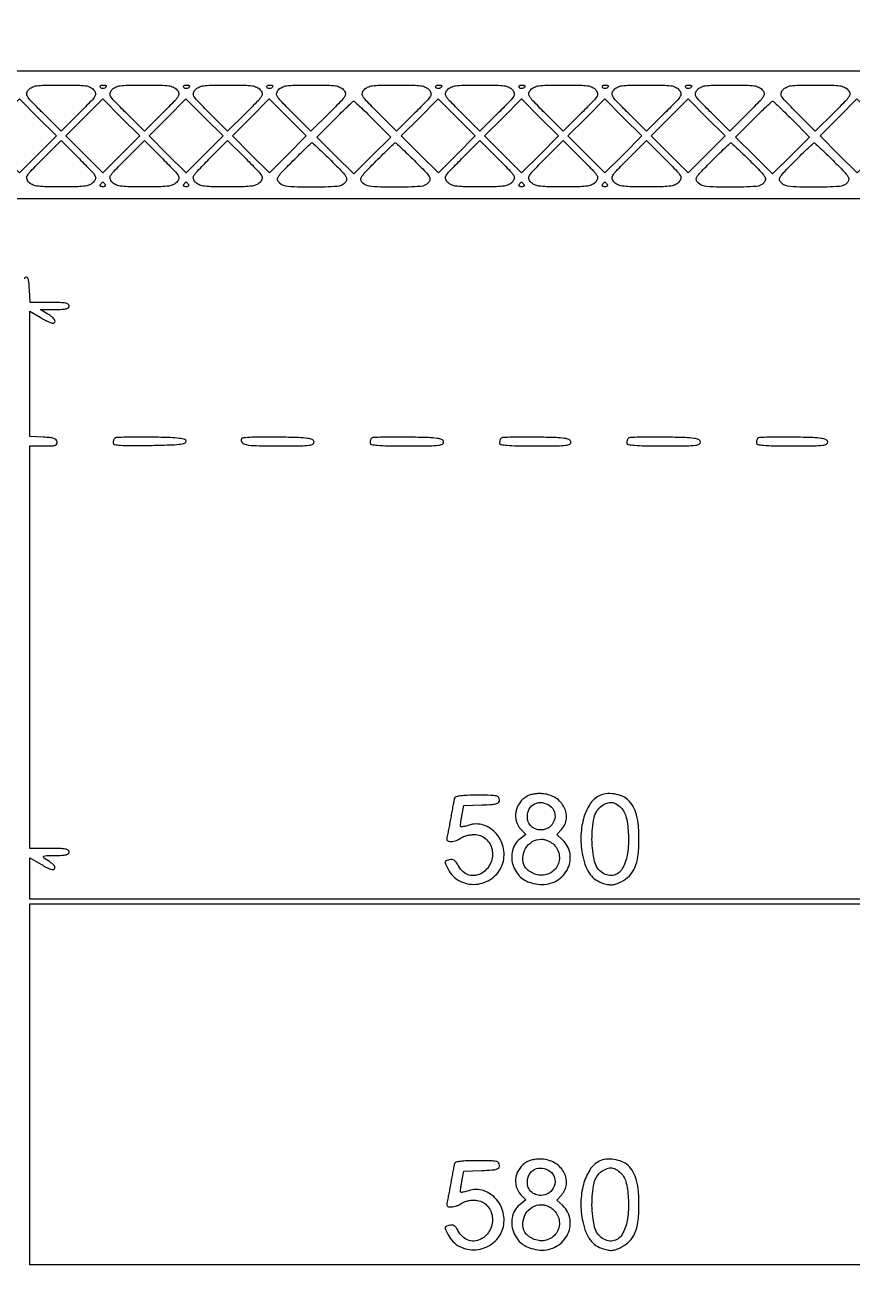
# Model space of a CAD drawing. Extents: x 0 to 836, y 5 to 589.
# Drawn here: x 546.75 to 577, y 469.11 to 514.54 of the extents above; entities that cross this region are included whole.
import ezdxf

# ---------------------------------------------------------------- set-up
doc = ezdxf.new("R2010")
doc.units = 0
doc.header["$MEASUREMENT"] = 0

msp = doc.modelspace()

# ---------------------------------------------------------------- linework, layer by layer
for points in [[(201.712326, 537.783562, -0.000001), (217.055896, 537.76491, -0.426088)], [(546.957638, 269.095817, -0.000001), (546.976289, 285.583213, -0.415883)], [(835.446278, 121.592707, -0.000059), (835.429914, 203.53197, -0.00002), (835.42504, 321.569549), (835.424938, 588.3084), (835.769253, 588.3084, 0.013775), (835.969061, 588.313906, 0.121919), (836.052736, 588.339582, 0.232745), (836.087862, 588.394014, 0.064289), (836.086534, 588.49875), (836.0595, 588.6891), (420.497259, 588.710259, 0.000013), (261.145696, 588.714318, 0.000021), (126.989856, 588.708632)], [(718.0002, 320.588723, -0.000011), (717.997333, 194.273324, -0.000202)], [(604.852986, 529.408162, -0.000002), (620.423836, 529.389509, -0.550615)], [(308.18842, 529.408162, -0.000002), (322.638019, 529.38951, -0.415836)], [(238.738155, 529.614638, -0.000002), (224.300981, 529.63329, -0.415836)], [(531.796111, 538.074638, -0.000002), (517.6951, 538.093291, -0.426056)], [(413.368417, 538.074638, -0.000002), (399.676779, 538.093291, -0.415815)], [(693.315638, 481.579418, -0.000002), (693.334294, 494.031443, -0.550517)], [(336.166934, 548.220763, -0.000002), (326.827688, 548.233536, -0.413812)], [(693.109162, 421.684687, -0.000002), (693.090507, 409.236574, -0.415775)], [(689.941022, 529.408162, -0.000003), (701.809045, 529.389505, -0.550493)], [(333.609652, 529.614638, -0.000003), (323.198363, 529.633296, -0.415688)], [(383.716206, 529.408162, -0.000003), (394.123716, 529.389504, -0.425916)], [(381.27946, 547.935135, -0.000004), (390.656104, 547.916048, -0.413615)], [(604.231838, 387.151416, -0.000003), (604.250494, 398.693431, -0.41574)], [(624.386963, 547.911742, -0.000008), (634.425797, 547.933006, -0.000377)], [(567.360849, 548.208, -0.000051), (536.314429, 548.211154, -0.0007)], [(718.164575, 211.571705, 0.000026), (718.1694, 303.889409)], [(702.264644, 191.1114), (702.243472, 351.987169), (702.2223, 512.862937), (661.556209, 512.849834), (620.890119, 512.836731), (620.863609, 513.157512, 0.026954), (620.843222, 513.306107, 0.068539), (620.808319, 513.408976, 0.101462), (620.757379, 513.473778, 0.129485), (620.68905, 513.50635, 0.121912), (620.615088, 513.502253, 0.211929), (620.569515, 513.462632, 0.094469), (620.546543, 513.37233, 0.015182), (620.541, 513.189803), (620.541, 512.8452), (567.3699, 512.8452), (514.1988, 512.8452)], [(536.813224, 508.1922), (563.859, 508.1922), (590.904776, 508.1922), (591.065738, 508.014339, 0.060194), (591.3216, 507.792189, 0.074917), (591.605552, 507.656704, 0.055401), (591.980576, 507.586542, 0.018567), (592.5384, 507.56582, 0.018567), (593.096224, 507.586542, 0.055401), (593.471248, 507.656704, 0.074917), (593.7552, 507.792189, 0.060194), (594.011062, 508.014339), (594.172024, 508.1922), (607.356512, 508.1922)], [(594.738, 482.5584), (570.8385, 482.5584), (546.939, 482.5584), (546.939, 483.317605), (546.939, 484.07681), (547.359335, 483.828971, 0.014535), (547.549218, 483.724327, 0.040711), (547.689427, 483.666162, 0.065182), (547.786919, 483.648252, 0.273726), (547.83756, 483.674801, 0.192027), (547.84934, 483.741764, 0.139941), (547.813845, 483.809386, 0.05145), (547.710473, 483.897618, 0.007089), (547.475078, 484.055075, -0.140256), (547.432461, 484.103988, -0.462508), (547.447944, 484.137892, -0.061481), (547.559189, 484.155068, -0.005245), (547.84845, 484.160825, 0.010172), (548.116089, 484.16879, 0.04862), (548.267096, 484.191189, 0.108379), (548.347672, 484.231144, 0.22744), (548.3772, 484.2927, 0.266366), (548.340721, 484.356317, 0.088943), (548.2362, 484.394718, 0.037256), (548.037186, 484.414725, 0.00643), (547.6581, 484.4196), (546.939, 484.4196), (546.939, 491.7798), (546.939, 499.14), (547.452803, 499.14, 0.008037), (547.741567, 499.144642, 0.066037), (547.871117, 499.166084, 0.199387), (547.926974, 499.212141, 0.170556), (547.938431, 499.28805, 0.156356), (547.89832, 499.361778, 0.10964), (547.816848, 499.41105, 0.055818), (547.673624, 499.442176, 0.012571), (547.424628, 499.461472), (546.939, 499.486844), (546.939, 501.774861), (546.939, 504.062878), (547.313615, 503.843339, 0.009739), (547.463704, 503.759265, 0.012571), (547.604825, 503.68829, 0.010376), (547.72458, 503.634796, 0.10017), (547.778915, 503.6238, 0.236673), (547.850045, 503.659467, 0.292619), (547.855261, 503.731912, 0.096763), (547.763063, 503.843531, 0.034999), (547.59465, 503.963127), (547.3197, 504.130768), (547.84845, 504.131084, 0.009996), (548.117399, 504.136622, 0.048921), (548.267872, 504.157573, 0.110787), (548.347761, 504.196834, 0.227124), (548.3772, 504.2583, 0.265613), (548.340864, 504.321875, 0.089397), (548.236904, 504.360296, 0.037456), (548.038964, 504.380317, 0.006482), (547.662322, 504.3852), (546.947444, 504.3852), (546.922072, 504.851473, 0.017422), (546.888866, 505.222747, 0.320669), (546.813074, 505.304979, 0.434087), (546.737342, 505.251645, 0.019431)]]:
    msp.add_lwpolyline(points, format="xyb")
for points in [[(549.269014, 512.164517, -0.1221), (549.335124, 512.041337, -0.202118), (549.317842, 511.92644, -0.05597), (549.190247, 511.762028, -0.0034), (548.752061, 511.317843), (548.07847, 510.644252), (547.408139, 511.318539, -0.003427), (546.972911, 511.762376, -0.055773), (546.845558, 511.927379, -0.200635), (546.828186, 512.042422, -0.122971), (546.893815, 512.165213, -0.10066), (547.021446, 512.25917, -0.072566), (547.191405, 512.309715, -0.031899), (547.474873, 512.332558, -0.004158), (548.0811, 512.3376, -0.004148), (548.688259, 512.332563, -0.032035), (548.971328, 512.309688, -0.073036), (549.141061, 512.258945, -0.100062)], [(549.7308, 512.300293, -0.211827), (549.706808, 512.246202, -0.127879), (549.643585, 512.213171, -0.122608), (549.570224, 512.214412, -0.191362), (549.520153, 512.25162, -0.136093), (549.510656, 512.284272, -0.190788), (549.521367, 512.312343, -0.140899), (549.552317, 512.331288, -0.067432), (549.598907, 512.3376, -0.026751), (549.649446, 512.334894, -0.042195), (549.692056, 512.326641, -0.051652), (549.722087, 512.314686, -0.279105)], [(552.314614, 512.164517, -0.1221), (552.380724, 512.041337, -0.202118), (552.363442, 511.92644, -0.05597), (552.235847, 511.762028, -0.0034), (551.797661, 511.317843), (551.12407, 510.644252), (550.453739, 511.318539, -0.003427), (550.018511, 511.762376, -0.055773), (549.891158, 511.927379, -0.200635), (549.873786, 512.042422, -0.122971), (549.939415, 512.165213, -0.10066), (550.067046, 512.25917, -0.072566), (550.237005, 512.309715, -0.031899), (550.520473, 512.332558, -0.004158), (551.1267, 512.3376, -0.004148), (551.733859, 512.332563, -0.032035), (552.016928, 512.309688, -0.073036), (552.186661, 512.258945, -0.100062)], [(552.7764, 512.300293, -0.211827), (552.752408, 512.246202, -0.127879), (552.689185, 512.213171, -0.122608), (552.615824, 512.214412, -0.191362), (552.565753, 512.25162, -0.136093), (552.556256, 512.284272, -0.190788), (552.566967, 512.312343, -0.140899), (552.597917, 512.331288, -0.067432), (552.644507, 512.3376, -0.026751), (552.695046, 512.334894, -0.042195), (552.737656, 512.326641, -0.051652), (552.767687, 512.314686, -0.279105)], [(555.360214, 512.164517, -0.1221), (555.426324, 512.041337, -0.202118), (555.409042, 511.92644, -0.05597), (555.281447, 511.762028, -0.0034), (554.843261, 511.317843), (554.16967, 510.644252), (553.499339, 511.318539, -0.003427), (553.064111, 511.762376, -0.055773), (552.936758, 511.927379, -0.200635), (552.919386, 512.042422, -0.122971), (552.985015, 512.165213, -0.10066), (553.112646, 512.25917, -0.072566), (553.282605, 512.309715, -0.031899), (553.566073, 512.332558, -0.004158), (554.1723, 512.3376, -0.004148), (554.779459, 512.332563, -0.032035), (555.062528, 512.309688, -0.073036), (555.232261, 512.258945, -0.100062)], [(555.822, 512.300293, -0.211827), (555.798008, 512.246202, -0.127879), (555.734785, 512.213171, -0.122608), (555.661424, 512.214412, -0.191362), (555.611353, 512.25162, -0.136093), (555.601856, 512.284272, -0.190788), (555.612567, 512.312343, -0.140899), (555.643517, 512.331288, -0.067432), (555.690107, 512.3376, -0.026751), (555.740646, 512.334894, -0.042195), (555.783256, 512.326641, -0.051652), (555.813287, 512.314686, -0.279105)], [(558.405814, 512.164517, -0.1221), (558.471924, 512.041337, -0.202118), (558.454642, 511.92644, -0.05597), (558.327047, 511.762028, -0.0034), (557.888861, 511.317843), (557.21527, 510.644252), (556.544939, 511.318539, -0.003427), (556.109711, 511.762376, -0.055773), (555.982358, 511.927379, -0.200635), (555.964986, 512.042422, -0.122971), (556.030615, 512.165213, -0.10066), (556.158246, 512.25917, -0.072566), (556.328205, 512.309715, -0.031899), (556.611673, 512.332558, -0.004158), (557.2179, 512.3376, -0.004148), (557.825059, 512.332563, -0.032035), (558.108128, 512.309688, -0.073036), (558.277861, 512.258945, -0.100062)], [(561.536014, 512.164517, -0.1221), (561.602124, 512.041337, -0.202118), (561.584842, 511.92644, -0.05597), (561.457247, 511.762028, -0.0034), (561.019061, 511.317843), (560.34547, 510.644252), (559.675139, 511.318539, -0.003427), (559.239911, 511.762376, -0.055773), (559.112558, 511.927379, -0.200635), (559.095186, 512.042422, -0.122971), (559.160815, 512.165213, -0.10066), (559.288446, 512.25917, -0.072566), (559.458405, 512.309715, -0.031899), (559.741873, 512.332558, -0.004158), (560.3481, 512.3376, -0.004148), (560.955259, 512.332563, -0.032035), (561.238328, 512.309688, -0.073036), (561.408061, 512.258945, -0.100062)], [(561.9978, 512.300293, -0.211827), (561.973808, 512.246202, -0.127879), (561.910585, 512.213171, -0.122608), (561.837224, 512.214412, -0.191362), (561.787153, 512.25162, -0.136093), (561.777656, 512.284272, -0.190788), (561.788367, 512.312343, -0.140899), (561.819317, 512.331288, -0.067432), (561.865907, 512.3376, -0.026751), (561.916446, 512.334894, -0.042195), (561.959056, 512.326641, -0.051652), (561.989087, 512.314686, -0.279105)], [(564.581614, 512.164517, -0.1221), (564.647724, 512.041337, -0.202118), (564.630442, 511.92644, -0.05597), (564.502847, 511.762028, -0.0034), (564.064661, 511.317843), (563.39107, 510.644252), (562.720739, 511.318539, -0.003427), (562.285511, 511.762376, -0.055773), (562.158158, 511.927379, -0.200635), (562.140786, 512.042422, -0.122971), (562.206415, 512.165213, -0.10066), (562.334046, 512.25917, -0.072566), (562.504005, 512.309715, -0.031899), (562.787473, 512.332558, -0.004158), (563.3937, 512.3376, -0.004148), (564.000859, 512.332563, -0.032035), (564.283928, 512.309688, -0.073036), (564.453661, 512.258945, -0.100062)], [(565.0434, 512.300293, -0.211827), (565.019408, 512.246202, -0.127879), (564.956185, 512.213171, -0.122608), (564.882824, 512.214412, -0.191362), (564.832753, 512.25162, -0.136093), (564.823256, 512.284272, -0.190788), (564.833967, 512.312343, -0.140899), (564.864917, 512.331288, -0.067432), (564.911507, 512.3376, -0.026751), (564.962046, 512.334894, -0.042195), (565.004656, 512.326641, -0.051652), (565.034687, 512.314686, -0.279105)], [(567.627214, 512.164517, -0.1221), (567.693324, 512.041337, -0.202118), (567.676042, 511.92644, -0.05597), (567.548447, 511.762028, -0.0034), (567.110261, 511.317843), (566.43667, 510.644252), (565.766339, 511.318539, -0.003427), (565.331111, 511.762376, -0.055773), (565.203758, 511.927379, -0.200635), (565.186386, 512.042422, -0.122971), (565.252015, 512.165213, -0.10066), (565.379646, 512.25917, -0.072566), (565.549605, 512.309715, -0.031899), (565.833073, 512.332558, -0.004158), (566.4393, 512.3376, -0.004148), (567.046459, 512.332563, -0.032035), (567.329528, 512.309688, -0.073036), (567.499261, 512.258945, -0.100062)], [(568.089, 512.300293, -0.211827), (568.065008, 512.246202, -0.127879), (568.001785, 512.213171, -0.122608), (567.928424, 512.214412, -0.191362), (567.878353, 512.25162, -0.136093), (567.868856, 512.284272, -0.190788), (567.879567, 512.312343, -0.140899), (567.910517, 512.331288, -0.067432), (567.957107, 512.3376, -0.026751), (568.007646, 512.334894, -0.042195), (568.050256, 512.326641, -0.051652), (568.080287, 512.314686, -0.279105)], [(570.672814, 512.164517, -0.1221), (570.738924, 512.041337, -0.202118), (570.721642, 511.92644, -0.05597), (570.594047, 511.762028, -0.0034), (570.155861, 511.317843), (569.48227, 510.644252), (568.811939, 511.318539, -0.003427), (568.376711, 511.762376, -0.055773), (568.249358, 511.927379, -0.200635), (568.231986, 512.042422, -0.122971), (568.297615, 512.165213, -0.10066), (568.425246, 512.25917, -0.072566), (568.595205, 512.309715, -0.031899), (568.878673, 512.332558, -0.004158), (569.4849, 512.3376, -0.004148), (570.092059, 512.332563, -0.032035), (570.375128, 512.309688, -0.073036), (570.544861, 512.258945, -0.100062)], [(571.1346, 512.300293, -0.211827), (571.110608, 512.246202, -0.127879), (571.047385, 512.213171, -0.122608), (570.974024, 512.214412, -0.191362), (570.923953, 512.25162, -0.136093), (570.914456, 512.284272, -0.190788), (570.925167, 512.312343, -0.140899), (570.956117, 512.331288, -0.067432), (571.002707, 512.3376, -0.026751), (571.053246, 512.334894, -0.042195), (571.095856, 512.326641, -0.051652), (571.125887, 512.314686, -0.279105)], [(573.718414, 512.164517, -0.1221), (573.784524, 512.041337, -0.202118), (573.767242, 511.92644, -0.05597), (573.639647, 511.762028, -0.0034), (573.201461, 511.317843), (572.52787, 510.644252), (571.857539, 511.318539, -0.003427), (571.422311, 511.762376, -0.055773), (571.294958, 511.927379, -0.200635), (571.277586, 512.042422, -0.122971), (571.343215, 512.165213, -0.10066), (571.470846, 512.25917, -0.072566), (571.640805, 512.309715, -0.031899), (571.924273, 512.332558, -0.004158), (572.5305, 512.3376, -0.004148), (573.137659, 512.332563, -0.032035), (573.420728, 512.309688, -0.073036), (573.590461, 512.258945, -0.100062)], [(576.848614, 512.164517, -0.1221), (576.914724, 512.041337, -0.202118), (576.897442, 511.92644, -0.05597), (576.769847, 511.762028, -0.0034), (576.331661, 511.317843), (575.65807, 510.644252), (574.987739, 511.318539, -0.003427), (574.552511, 511.762376, -0.055773), (574.425158, 511.927379, -0.200635), (574.407786, 512.042422, -0.122971), (574.473415, 512.165213, -0.10066), (574.601046, 512.25917, -0.072566), (574.771005, 512.309715, -0.031899), (575.054473, 512.332558, -0.004158), (575.6607, 512.3376, -0.004148), (576.267859, 512.332563, -0.032035), (576.550928, 512.309688, -0.073036), (576.720661, 512.258945, -0.100062)], [(559.482991, 511.087821), (560.136713, 510.430243), (559.459857, 509.757356), (558.783, 509.084469), (558.106143, 509.757356), (557.429287, 510.430243), (558.083009, 511.087821, -0.00331), (558.336935, 511.339887, -0.005234), (558.558291, 511.552236, -0.001538), (558.752265, 511.733337, -0.189215), (558.783, 511.7454, -0.189215), (558.813735, 511.733337, -0.001538), (559.007709, 511.552236, -0.005234), (559.229065, 511.339887, -0.00331)], [(574.795591, 511.087821), (575.449313, 510.430243), (574.772457, 509.757356), (574.0956, 509.084469), (573.418743, 509.757356), (572.741887, 510.430243), (573.395609, 511.087821, -0.00331), (573.649535, 511.339887, -0.005234), (573.870891, 511.552236, -0.001538), (574.064865, 511.733337, -0.189215), (574.0956, 511.7454, -0.189215), (574.126335, 511.733337, -0.001538), (574.320309, 511.552236, -0.005234), (574.541665, 511.339887, -0.00331)], [(549.269014, 508.788283, -0.100062), (549.141061, 508.693855, -0.073036), (548.971328, 508.643112, -0.032035), (548.688259, 508.620237, -0.004148), (548.0811, 508.6152, -0.004158), (547.474873, 508.620242, -0.031899), (547.191405, 508.643085, -0.072566), (547.021446, 508.69363, -0.10066), (546.893815, 508.787587, -0.122971), (546.828186, 508.910378, -0.200635), (546.845558, 509.025421, -0.055773), (546.972911, 509.190424, -0.003427), (547.408139, 509.634261), (548.07847, 510.308548), (548.752061, 509.634957, -0.0034), (549.190247, 509.190772, -0.05597), (549.317842, 509.02636, -0.202118), (549.335124, 508.911463, -0.1221)], [(552.314614, 508.788283, -0.100062), (552.186661, 508.693855, -0.073036), (552.016928, 508.643112, -0.032035), (551.733859, 508.620237, -0.004148), (551.1267, 508.6152, -0.004158), (550.520473, 508.620242, -0.031899), (550.237005, 508.643085, -0.072566), (550.067046, 508.69363, -0.10066), (549.939415, 508.787587, -0.122971), (549.873786, 508.910378, -0.200635), (549.891158, 509.025421, -0.055773), (550.018511, 509.190424, -0.003427), (550.453739, 509.634261), (551.12407, 510.308548), (551.797661, 509.634957, -0.0034), (552.235847, 509.190772, -0.05597), (552.363442, 509.02636, -0.202118), (552.380724, 508.911463, -0.1221)], [(555.360214, 508.788283, -0.100062), (555.232261, 508.693855, -0.073036), (555.062528, 508.643112, -0.032035), (554.779459, 508.620237, -0.004148), (554.1723, 508.6152, -0.004158), (553.566073, 508.620242, -0.031899), (553.282605, 508.643085, -0.072566), (553.112646, 508.69363, -0.10066), (552.985015, 508.787587, -0.122971), (552.919386, 508.910378, -0.200635), (552.936758, 509.025421, -0.055773), (553.064111, 509.190424, -0.003427), (553.499339, 509.634261), (554.16967, 510.308548), (554.843261, 509.634957, -0.0034), (555.281447, 509.190772, -0.05597), (555.409042, 509.02636, -0.202118), (555.426324, 508.911463, -0.1221)], [(557.95405, 509.57115, -0.004145), (558.35572, 509.16516, -0.049961), (558.492414, 508.9933, -0.168757), (558.520373, 508.877909, -0.161102), (558.47156, 508.76745, -0.19588), (558.181305, 508.627823, -0.014413), (557.280623, 508.598374, -0.015267), (556.382551, 508.622331, -0.171235), (556.058084, 508.758132, -0.151641), (555.995613, 508.863724, -0.199808), (556.013383, 508.973028, -0.05311), (556.142107, 509.138303, -0.003657), (556.557038, 509.561832, -0.00302), (556.811908, 509.815128, -0.004798), (557.033427, 510.028499, -0.001295), (557.228027, 510.211423, -0.190218), (557.256344, 510.2226, -0.188666), (557.284712, 510.211501, -0.001307), (557.47879, 510.031236, -0.004806), (557.699794, 509.820872, -0.003027)], [(560.99965, 509.57115, -0.004145), (561.40132, 509.16516, -0.049961), (561.538014, 508.9933, -0.168757), (561.565973, 508.877909, -0.161102), (561.51716, 508.76745, -0.19588), (561.226905, 508.627823, -0.014413), (560.326223, 508.598374, -0.015267), (559.428151, 508.622331, -0.171235), (559.103684, 508.758132, -0.151641), (559.041213, 508.863724, -0.199808), (559.058983, 508.973028, -0.05311), (559.187707, 509.138303, -0.003657), (559.602638, 509.561832, -0.00302), (559.857508, 509.815128, -0.004798), (560.079027, 510.028499, -0.001295), (560.273627, 510.211423, -0.190218), (560.301944, 510.2226, -0.188666), (560.330312, 510.211501, -0.001307), (560.52439, 510.031236, -0.004806), (560.745394, 509.820872, -0.003027)], [(564.581614, 508.788283, -0.100062), (564.453661, 508.693855, -0.073036), (564.283928, 508.643112, -0.032035), (564.000859, 508.620237, -0.004148), (563.3937, 508.6152, -0.004158), (562.787473, 508.620242, -0.031899), (562.504005, 508.643085, -0.072566), (562.334046, 508.69363, -0.10066), (562.206415, 508.787587, -0.122971), (562.140786, 508.910378, -0.200635), (562.158158, 509.025421, -0.055773), (562.285511, 509.190424, -0.003427), (562.720739, 509.634261), (563.39107, 510.308548), (564.064661, 509.634957, -0.0034), (564.502847, 509.190772, -0.05597), (564.630442, 509.02636, -0.202118), (564.647724, 508.911463, -0.1221)], [(567.627214, 508.788283, -0.100062), (567.499261, 508.693855, -0.073036), (567.329528, 508.643112, -0.032035), (567.046459, 508.620237, -0.004148), (566.4393, 508.6152, -0.004158), (565.833073, 508.620242, -0.031899), (565.549605, 508.643085, -0.072566), (565.379646, 508.69363, -0.10066), (565.252015, 508.787587, -0.122971), (565.186386, 508.910378, -0.200635), (565.203758, 509.025421, -0.055773), (565.331111, 509.190424, -0.003427), (565.766339, 509.634261), (566.43667, 510.308548), (567.110261, 509.634957, -0.0034), (567.548447, 509.190772, -0.05597), (567.676042, 509.02636, -0.202118), (567.693324, 508.911463, -0.1221)], [(570.672814, 508.788283, -0.100062), (570.544861, 508.693855, -0.073036), (570.375128, 508.643112, -0.032035), (570.092059, 508.620237, -0.004148), (569.4849, 508.6152, -0.004158), (568.878673, 508.620242, -0.031899), (568.595205, 508.643085, -0.072566), (568.425246, 508.69363, -0.10066), (568.297615, 508.787587, -0.122971), (568.231986, 508.910378, -0.200635), (568.249358, 509.025421, -0.055773), (568.376711, 509.190424, -0.003427), (568.811939, 509.634261), (569.48227, 510.308548), (570.155861, 509.634957, -0.0034), (570.594047, 509.190772, -0.05597), (570.721642, 509.02636, -0.202118), (570.738924, 508.911463, -0.1221)], [(573.26665, 509.57115, -0.004145), (573.66832, 509.16516, -0.049961), (573.805014, 508.9933, -0.168757), (573.832973, 508.877909, -0.161102), (573.78416, 508.76745, -0.19588), (573.493905, 508.627823, -0.014413), (572.593223, 508.598374, -0.015267), (571.695151, 508.622331, -0.171235), (571.370684, 508.758132, -0.151641), (571.308213, 508.863724, -0.199808), (571.325983, 508.973028, -0.05311), (571.454707, 509.138303, -0.003657), (571.869638, 509.561832, -0.00302), (572.124508, 509.815128, -0.004798), (572.346027, 510.028499, -0.001295), (572.540627, 510.211423, -0.190218), (572.568944, 510.2226, -0.188666), (572.597312, 510.211501, -0.001307), (572.79139, 510.031236, -0.004806), (573.012394, 509.820872, -0.003027)], [(576.31225, 509.57115, -0.004145), (576.71392, 509.16516, -0.049961), (576.850614, 508.9933, -0.168757), (576.878573, 508.877909, -0.161102), (576.82976, 508.76745, -0.19588), (576.539505, 508.627823, -0.014413), (575.638823, 508.598374, -0.015267), (574.740751, 508.622331, -0.171235), (574.416284, 508.758132, -0.151641), (574.353813, 508.863724, -0.199808), (574.371583, 508.973028, -0.05311), (574.500307, 509.138303, -0.003657), (574.915238, 509.561832, -0.00302), (575.170108, 509.815128, -0.004798), (575.391627, 510.028499, -0.001295), (575.586227, 510.211423, -0.190218), (575.614544, 510.2226, -0.188666), (575.642912, 510.211501, -0.001307), (575.83699, 510.031236, -0.004806), (576.057994, 509.820872, -0.003027)], [(549.6885, 508.6998, -0.146489), (549.69713, 508.667703, -0.191582), (549.685217, 508.640051, -0.134005), (549.652514, 508.621372, -0.063222), (549.6039, 508.6152, -0.063222), (549.555286, 508.621372, -0.134005), (549.522583, 508.640051, -0.191582), (549.51067, 508.667703, -0.146489), (549.5193, 508.6998, -0.025622), (549.541688, 508.732189, -0.032351), (549.565719, 508.759549, -0.033983), (549.588105, 508.779082, -0.163822), (549.6039, 508.7844, -0.163822), (549.619695, 508.779082, -0.033983), (549.642081, 508.759549, -0.032351), (549.666112, 508.732189, -0.025622)], [(552.7341, 508.6998, -0.146489), (552.74273, 508.667703, -0.191582), (552.730817, 508.640051, -0.134005), (552.698114, 508.621372, -0.063222), (552.6495, 508.6152, -0.063222), (552.600886, 508.621372, -0.134005), (552.568183, 508.640051, -0.191582), (552.55627, 508.667703, -0.146489), (552.5649, 508.6998, -0.025622), (552.587288, 508.732189, -0.032351), (552.611319, 508.759549, -0.033983), (552.633705, 508.779082, -0.163822), (552.6495, 508.7844, -0.163822), (552.665295, 508.779082, -0.033983), (552.687681, 508.759549, -0.032351), (552.711712, 508.732189, -0.025622)], [(565.0011, 508.6998, -0.146489), (565.00973, 508.667703, -0.191582), (564.997817, 508.640051, -0.134005), (564.965114, 508.621372, -0.063222), (564.9165, 508.6152, -0.063222), (564.867886, 508.621372, -0.134005), (564.835183, 508.640051, -0.191582), (564.82327, 508.667703, -0.146489), (564.8319, 508.6998, -0.025622), (564.854288, 508.732189, -0.032351), (564.878319, 508.759549, -0.033983), (564.900705, 508.779082, -0.163822), (564.9165, 508.7844, -0.163822), (564.932295, 508.779082, -0.033983), (564.954681, 508.759549, -0.032351), (564.978712, 508.732189, -0.025622)], [(568.0467, 508.6998, -0.146489), (568.05533, 508.667703, -0.191582), (568.043417, 508.640051, -0.134005), (568.010714, 508.621372, -0.063222), (567.9621, 508.6152, -0.063222), (567.913486, 508.621372, -0.134005), (567.880783, 508.640051, -0.191582), (567.86887, 508.667703, -0.146489), (567.8775, 508.6998, -0.025622), (567.899888, 508.732189, -0.032351), (567.923919, 508.759549, -0.033983), (567.946305, 508.779082, -0.163822), (567.9621, 508.7844, -0.163822), (567.977895, 508.779082, -0.033983), (568.000281, 508.759549, -0.032351), (568.024312, 508.732189, -0.025622)], [(550.043116, 499.424116, 0.076915), (550.02067, 499.393451, 0.038267), (550.001789, 499.349023, 0.03683), (549.988913, 499.298956, 0.044554), (549.9846, 499.250652, 0.359227), (550.034073, 499.190677, 0.030669), (550.246628, 499.16289, 0.018402), (550.6152, 499.151138, 0.00314), (551.31705, 499.159002, 0.003018), (552.044892, 499.176123, 0.020677), (552.402392, 499.201513, 0.04193), (552.597602, 499.240284, 0.334423), (552.6495, 499.3092, 0.330168), (552.598689, 499.37776, 0.044496), (552.41215, 499.416792, 0.021579), (552.069454, 499.442261, 0.003193), (551.375566, 499.459366, 0.00437), (550.883052, 499.464056, 0.006808), (550.458661, 499.458609, 0.002536), (550.096024, 499.447174, 0.189419)], [(554.681241, 499.395969, 0.335536), (554.693, 499.271086, 0.162372), (554.841473, 499.188521, 0.041067), (555.22412, 499.14878, 0.00535), (556.044696, 499.14, 0.002325), (556.835926, 499.143679, 0.026378), (557.148185, 499.163078, 0.093365), (557.28998, 499.207092, 0.329527), (557.328786, 499.28805, 0.252044), (557.262021, 499.370031, 0.065989), (557.092542, 499.415434, 0.02513), (556.764765, 499.441618, 0.002822), (556.017617, 499.459419, 0.00498), (555.470268, 499.463917, 0.011426), (555.058177, 499.453781, 0.007288), (554.744164, 499.434281, 0.239589)], [(559.433716, 499.424116, 0.07583), (559.411273, 499.393593, 0.038397), (559.392389, 499.349654, 0.037021), (559.379512, 499.300282, 0.045312), (559.3752, 499.2528, 0.360635), (559.424249, 499.193641, 0.025897), (559.651313, 499.162904, 0.017431), (560.033609, 499.144576, 0.003262), (560.735003, 499.14, 0.002229), (561.55599, 499.143659, 0.025463), (561.879042, 499.163011, 0.089261), (562.026418, 499.206796, 0.335169), (562.066386, 499.28805, 0.25126), (561.999876, 499.369964, 0.066494), (561.831567, 499.415404, 0.02531), (561.506064, 499.441595, 0.002851), (560.765099, 499.459366, 0.004374), (560.272994, 499.464056, 0.006813), (559.848948, 499.458609, 0.00254), (559.48662, 499.447174, 0.18941)], [(564.171368, 499.424168, 0.075779), (564.148905, 499.393625, 0.038403), (564.130004, 499.349669, 0.03703), (564.117116, 499.300286, 0.045349), (564.1128, 499.2528, 0.358453), (564.161283, 499.193861, 0.027169), (564.380982, 499.162961, 0.017967), (564.751844, 499.144596, 0.003387), (565.430303, 499.14, 0.002314), (566.224673, 499.143677, 0.026279), (566.538073, 499.163071, 0.092918), (566.680458, 499.207061, 0.330132), (566.719391, 499.28805, 0.247809), (566.653991, 499.36968, 0.068663), (566.490637, 499.415313, 0.026106), (566.174834, 499.441613, 0.002986), (565.460456, 499.459418, 0.004531), (564.984585, 499.464123, 0.007041), (564.574198, 499.458683, 0.002706), (564.224135, 499.447214, 0.189013)], [(568.824316, 499.424116, 0.07583), (568.801873, 499.393593, 0.038397), (568.782989, 499.349654, 0.037021), (568.770112, 499.300282, 0.045312), (568.7658, 499.2528, 0.360635), (568.814849, 499.193641, 0.025897), (569.041913, 499.162904, 0.017431), (569.424209, 499.144576, 0.003262), (570.125603, 499.14, 0.002229), (570.94659, 499.143659, 0.025463), (571.269642, 499.163011, 0.089261), (571.417018, 499.206796, 0.335169), (571.456986, 499.28805, 0.25126), (571.390476, 499.369964, 0.066494), (571.222167, 499.415404, 0.02531), (570.896664, 499.441595, 0.002851), (570.155699, 499.459366, 0.004374), (569.663594, 499.464056, 0.006813), (569.239548, 499.458609, 0.00254), (568.87722, 499.447174, 0.18941)], [(573.561968, 499.424168, 0.075779), (573.539505, 499.393625, 0.038403), (573.520604, 499.349669, 0.03703), (573.507716, 499.300286, 0.045349), (573.5034, 499.2528, 0.358453), (573.551883, 499.193861, 0.027169), (573.771582, 499.162961, 0.017967), (574.142444, 499.144596, 0.003387), (574.820903, 499.14, 0.002314), (575.615273, 499.143677, 0.026279), (575.928673, 499.163071, 0.092918), (576.071058, 499.207061, 0.330132), (576.109991, 499.28805, 0.247809), (576.044591, 499.36968, 0.068663), (575.881237, 499.415313, 0.026106), (575.565434, 499.441613, 0.002986), (574.851056, 499.459418, 0.004531), (574.375185, 499.464123, 0.007041), (573.964798, 499.458683, 0.002706), (573.614735, 499.447214, 0.189013)], [(562.467961, 486.25965, 0.02255), (562.45062, 486.191698, 0.002137), (562.416424, 486.023431, 0.002729), (562.377586, 485.822315, 0.002147), (562.337631, 485.604, -0.001804), (562.296706, 485.379512, -0.001915), (562.254945, 485.159718, -0.001823), (562.217572, 484.970733, -0.008796), (562.194044, 484.86375, 0.039745), (562.178476, 484.763866, 0.193045), (562.195424, 484.710262, 0.188632), (562.245042, 484.682489, 0.03774), (562.348179, 484.676091, 0.049849), (562.43654, 484.686127, 0.030749), (562.53733, 484.714477, 0.030656), (562.634495, 484.755211, 0.047361), (562.71192, 484.802991, -0.068732), (562.797163, 484.850707, -0.03001), (562.920751, 484.890713, -0.028995), (563.059162, 484.918063, -0.034291), (563.192229, 484.9272, -0.179822), (563.605949, 484.773436, -0.164577), (563.83763, 484.380622, -0.150691), (563.793053, 483.899973, -0.150917), (563.485514, 483.528247, -0.102459), (563.247359, 483.434274, -0.112636), (562.999947, 483.447325, -0.109373), (562.777215, 483.567535, -0.092118), (562.609541, 483.777319, 0.026345), (562.526302, 483.915165, 0.096487), (562.454288, 483.986761, 0.135642), (562.374928, 484.013102, 0.075329), (562.272719, 484.002894, 0.034678), (562.158543, 483.965154, 0.271415), (562.125919, 483.922431, 0.139326), (562.136691, 483.853388, 0.008024), (562.230419, 483.6582, 0.156184), (562.645327, 483.23338, 0.14216), (563.246738, 483.108392, 0.138346), (563.833922, 483.324374, 0.145825), (564.207345, 483.811757, 0.137805), (564.260686, 484.400973, 0.129501), (564.002438, 484.94786, 0.138656), (563.525036, 485.272022, 0.165582), (562.983813, 485.268102, -0.015626), (562.8847, 485.236988, -0.022771), (562.795502, 485.216348, -0.019615), (562.723067, 485.205946, -0.225934), (562.696697, 485.215303, -0.212282), (562.685699, 485.243909, -0.010292), (562.69319, 485.347923, -0.015263), (562.708812, 485.474302, -0.010272), (562.733999, 485.617535), (562.806367, 485.9847), (563.459584, 486.009409, 0.006199), (563.840236, 486.028536, 0.055294), (564.005089, 486.057356, 0.160844), (564.08288, 486.110863, 0.163774), (564.1128, 486.199759, 0.187788), (564.07792, 486.289354, 0.157711), (563.98869, 486.339905, 0.046473), (563.794588, 486.361289, 0.004211), (563.306445, 486.3654, 0.007328), (562.929587, 486.359877, 0.024042), (562.681412, 486.340634, 0.032009), (562.520143, 486.30971, 0.261313)], [(565.108977, 486.322904, 0.110627), (564.847854, 486.087599, 0.108997), (564.71031, 485.762154, 0.112195), (564.724387, 485.416728, 0.123117), (564.887529, 485.124512), (565.070057, 484.93022), (564.848374, 484.755844, 0.096885), (564.670498, 484.549362, 0.083036), (564.571364, 484.279673, 0.079658), (564.563153, 483.982048, 0.078554), (564.648176, 483.695229, 0.057675), (564.792428, 483.465241, 0.074404), (564.975173, 483.29607, 0.069519), (565.209593, 483.180072, 0.043155), (565.5087, 483.108639, 0.150165), (566.127277, 483.202082, 0.153598), (566.580097, 483.626338, 0.164695), (566.690202, 484.209274, 0.172586), (566.420109, 484.726076), (566.200534, 484.929572), (566.383367, 485.124188, 0.162084), (566.556746, 485.499441, 0.147802), (566.479372, 485.919783, 0.131769), (566.16871, 486.261697, 0.120047), (565.717456, 486.417409, 0.027879), (565.541735, 486.424015, 0.033992), (565.377794, 486.409861, 0.037167), (565.231544, 486.375867, 0.052649)], [(567.753139, 486.346331, 0.133039), (567.410129, 486.026662, 0.072917), (567.179271, 485.496239, 0.063285), (567.087476, 484.83785, 0.054258), (567.154788, 484.140899, 0.038109), (567.267029, 483.751849, 0.07364), (567.423166, 483.468784, 0.08606), (567.635715, 483.27156, 0.071427), (567.916075, 483.141721, 0.026842), (568.102801, 483.096535, 0.069755), (568.240697, 483.090399, 0.067582), (568.377501, 483.122398, 0.024029), (568.561854, 483.203135, 0.08301), (568.861712, 483.420149, 0.092798), (569.061009, 483.71549, 0.071312), (569.172971, 484.126149, 0.029806), (569.209858, 484.699992, 0.020525), (569.190203, 485.239043, 0.045555), (569.121311, 485.643927, 0.060037), (568.998412, 485.95206, 0.079457), (568.81396, 486.190694, 0.093169), (568.593839, 486.331285, 0.059297), (568.299542, 486.410877, 0.059632), (567.997133, 486.418908, 0.098591)], [(565.955176, 485.979903, -0.174417), (566.123115, 485.741869, -0.157072), (566.110244, 485.439429, -0.149383), (565.920798, 485.190589, -0.157155), (565.628531, 485.0964, -0.087141), (565.428613, 485.131509, -0.106098), (565.26782, 485.232114, -0.107921), (565.164326, 485.388272, -0.092836), (565.128, 485.582231, -0.125266), (565.200474, 485.86697, -0.157327), (565.396746, 486.053604, -0.151715), (565.671077, 486.094224, -0.11472)], [(568.545333, 485.916758, -0.144075), (568.745134, 485.550345, -0.044146), (568.824437, 484.918223, -0.044375), (568.789311, 484.244924, -0.081718), (568.625595, 483.722876, -0.09631), (568.487649, 483.544764, -0.114296), (568.300536, 483.444437, -0.114637), (568.088814, 483.436751, -0.097318), (567.881081, 483.521174, -0.192896), (567.588369, 483.940296, -0.054774), (567.492095, 484.74484, -0.054766), (567.572926, 485.552359, -0.189883), (567.857312, 485.982206, -0.063398), (568.043019, 486.079925, -0.113636), (568.213019, 486.102403, -0.112269), (568.377141, 486.048298, -0.060914)], [(566.104745, 484.550345, -0.171965), (566.296369, 484.14833, -0.178056), (566.188359, 483.722161, -0.175695), (565.828143, 483.463735, -0.16836), (565.378567, 483.490339, -0.034572), (565.274201, 483.542284, -0.03036), (565.173136, 483.610192, -0.031589), (565.089382, 483.682984, -0.075329), (565.040167, 483.748841, -0.134578), (564.964561, 484.080935, -0.122953), (565.06456, 484.418034, -0.123709), (565.310568, 484.667098, -0.137203), (565.6356, 484.758, -0.05569), (565.759237, 484.744186, -0.048581), (565.882899, 484.703259, -0.047034), (566.000144, 484.637569, -0.045205)], [(562.467961, 472.89285, 0.02255), (562.45062, 472.824898, 0.002137), (562.416424, 472.656631, 0.002729), (562.377586, 472.455515, 0.002147), (562.337631, 472.2372, -0.001804), (562.296706, 472.012712, -0.001915), (562.254945, 471.792918, -0.001823), (562.217572, 471.603933, -0.008796), (562.194044, 471.49695, 0.039745), (562.178476, 471.397066, 0.193045), (562.195424, 471.343462, 0.188632), (562.245042, 471.315689, 0.03774), (562.348179, 471.309291, 0.049849), (562.43654, 471.319327, 0.030749), (562.53733, 471.347677, 0.030656), (562.634495, 471.388411, 0.047361), (562.71192, 471.436191, -0.068732), (562.797163, 471.483907, -0.03001), (562.920751, 471.523913, -0.028995), (563.059162, 471.551263, -0.034291), (563.192229, 471.5604, -0.179822), (563.605949, 471.406636, -0.164577), (563.83763, 471.013822, -0.150691), (563.793053, 470.533173, -0.150917), (563.485514, 470.161447, -0.102459), (563.247359, 470.067474, -0.112636), (562.999947, 470.080525, -0.109373), (562.777215, 470.200735, -0.092118), (562.609541, 470.410519, 0.026345), (562.526302, 470.548365, 0.096487), (562.454288, 470.619961, 0.135642), (562.374928, 470.646302, 0.075329), (562.272719, 470.636094, 0.034678), (562.158543, 470.598354, 0.271415), (562.125919, 470.555631, 0.139326), (562.136691, 470.486588, 0.008024), (562.230419, 470.2914, 0.156184), (562.645327, 469.86658, 0.14216), (563.246738, 469.741592, 0.138346), (563.833922, 469.957574, 0.145825), (564.207345, 470.444957, 0.137805), (564.260686, 471.034173, 0.129501), (564.002438, 471.58106, 0.138656), (563.525036, 471.905222, 0.165582), (562.983813, 471.901302, -0.015626), (562.8847, 471.870188, -0.022771), (562.795502, 471.849548, -0.019615), (562.723067, 471.839146, -0.225934), (562.696697, 471.848503, -0.212282), (562.685699, 471.877109, -0.010292), (562.69319, 471.981123, -0.015263), (562.708812, 472.107502, -0.010272), (562.733999, 472.250735), (562.806367, 472.6179), (563.459584, 472.642609, 0.006199), (563.840236, 472.661736, 0.055294), (564.005089, 472.690556, 0.160844), (564.08288, 472.744063, 0.163774), (564.1128, 472.832959, 0.187788), (564.07792, 472.922554, 0.157711), (563.98869, 472.973105, 0.046473), (563.794588, 472.994489, 0.004211), (563.306445, 472.9986, 0.007328), (562.929587, 472.993077, 0.024042), (562.681412, 472.973834, 0.032009), (562.520143, 472.94291, 0.261313)], [(565.108977, 472.956104, 0.110627), (564.847854, 472.720799, 0.108997), (564.71031, 472.395354, 0.112195), (564.724387, 472.049928, 0.123117), (564.887529, 471.757712), (565.070057, 471.56342), (564.848374, 471.389044, 0.096885), (564.670498, 471.182562, 0.083036), (564.571364, 470.912873, 0.079658), (564.563153, 470.615248, 0.078554), (564.648176, 470.328429, 0.057675), (564.792428, 470.098441, 0.074404), (564.975173, 469.92927, 0.069519), (565.209593, 469.813272, 0.043155), (565.5087, 469.741839, 0.150165), (566.127277, 469.835282, 0.153598), (566.580097, 470.259538, 0.164695), (566.690202, 470.842474, 0.172586), (566.420109, 471.359276), (566.200534, 471.562772), (566.383367, 471.757388, 0.162084), (566.556746, 472.132641, 0.147802), (566.479372, 472.552983, 0.131769), (566.16871, 472.894897, 0.120047), (565.717456, 473.050609, 0.027879), (565.541735, 473.057215, 0.033992), (565.377794, 473.043061, 0.037167), (565.231544, 473.009067, 0.052649)], [(567.753139, 472.979531, 0.133039), (567.410129, 472.659862, 0.072917), (567.179271, 472.129439, 0.063285), (567.087476, 471.47105, 0.054258), (567.154788, 470.774099, 0.038109), (567.267029, 470.385049, 0.07364), (567.423166, 470.101984, 0.08606), (567.635715, 469.90476, 0.071427), (567.916075, 469.774921, 0.026842), (568.102801, 469.729735, 0.069755), (568.240697, 469.723599, 0.067582), (568.377501, 469.755598, 0.024029), (568.561854, 469.836335, 0.08301), (568.861712, 470.053349, 0.092798), (569.061009, 470.34869, 0.071312), (569.172971, 470.759349, 0.029806), (569.209858, 471.333192, 0.020525), (569.190203, 471.872243, 0.045555), (569.121311, 472.277127, 0.060037), (568.998412, 472.58526, 0.079457), (568.81396, 472.823894, 0.093169), (568.593839, 472.964485, 0.059297), (568.299542, 473.044077, 0.059632), (567.997133, 473.052108, 0.098591)], [(565.955176, 472.613103, -0.174417), (566.123115, 472.375069, -0.157072), (566.110244, 472.072629, -0.149383), (565.920798, 471.823789, -0.157155), (565.628531, 471.7296, -0.087141), (565.428613, 471.764709, -0.106098), (565.26782, 471.865314, -0.107921), (565.164326, 472.021472, -0.092836), (565.128, 472.215431, -0.125266), (565.200474, 472.50017, -0.157327), (565.396746, 472.686804, -0.151715), (565.671077, 472.727424, -0.11472)], [(568.545333, 472.549958, -0.144075), (568.745134, 472.183545, -0.044146), (568.824437, 471.551423, -0.044375), (568.789311, 470.878124, -0.081718), (568.625595, 470.356076, -0.09631), (568.487649, 470.177964, -0.114296), (568.300536, 470.077637, -0.114637), (568.088814, 470.069951, -0.097318), (567.881081, 470.154374, -0.192896), (567.588369, 470.573496, -0.054774), (567.492095, 471.37804, -0.054766), (567.572926, 472.185559, -0.189883), (567.857312, 472.615406, -0.063398), (568.043019, 472.713125, -0.113636), (568.213019, 472.735603, -0.112269), (568.377141, 472.681498, -0.060914)], [(566.104745, 471.183545, -0.171965), (566.296369, 470.78153, -0.178056), (566.188359, 470.355361, -0.175695), (565.828143, 470.096935, -0.16836), (565.378567, 470.123539, -0.034572), (565.274201, 470.175484, -0.03036), (565.173136, 470.243392, -0.031589), (565.089382, 470.316184, -0.075329), (565.040167, 470.382041, -0.134578), (564.964561, 470.714135, -0.122953), (565.06456, 471.051234, -0.123709), (565.310568, 471.300298, -0.137203), (565.6356, 471.3912, -0.05569), (565.759237, 471.377386, -0.048581), (565.882899, 471.336459, -0.047034), (566.000144, 471.270769, -0.045205)]]:
    msp.add_lwpolyline(points, format="xyb", close=True)
for points in [[(547.2351, 509.7996), (546.56093, 509.121452), (545.88413, 509.798252), (545.20733, 510.475052), (545.8815, 511.1532), (546.55567, 511.831348), (547.23247, 511.154548), (547.90927, 510.477748)], [(550.2807, 509.7996), (549.60653, 509.121452), (548.92973, 509.798252), (548.25293, 510.475052), (548.9271, 511.1532), (549.60127, 511.831348), (550.27807, 511.154548), (550.95487, 510.477748)], [(553.3263, 509.7996), (552.65213, 509.121452), (551.97533, 509.798252), (551.29853, 510.475052), (551.9727, 511.1532), (552.64687, 511.831348), (553.32367, 511.154548), (554.00047, 510.477748)], [(556.3719, 509.7996), (555.69773, 509.121452), (555.02093, 509.798252), (554.34413, 510.475052), (555.0183, 511.1532), (555.69247, 511.831348), (556.36927, 511.154548), (557.04607, 510.477748)], [(562.5477, 509.7996), (561.87353, 509.121452), (561.19673, 509.798252), (560.51993, 510.475052), (561.1941, 511.1532), (561.86827, 511.831348), (562.54507, 511.154548), (563.22187, 510.477748)], [(565.5933, 509.7996), (564.91913, 509.121452), (564.24233, 509.798252), (563.56553, 510.475052), (564.2397, 511.1532), (564.91387, 511.831348), (565.59067, 511.154548), (566.26747, 510.477748)], [(568.6389, 509.7996), (567.96473, 509.121452), (567.28793, 509.798252), (566.61113, 510.475052), (567.2853, 511.1532), (567.95947, 511.831348), (568.63627, 511.154548), (569.31307, 510.477748)], [(571.6845, 509.7996), (571.01033, 509.121452), (570.33353, 509.798252), (569.65673, 510.475052), (570.3309, 511.1532), (571.00507, 511.831348), (571.68187, 511.154548), (572.35867, 510.477748)], [(577.8603, 509.7996), (577.18613, 509.121452), (576.50933, 509.798252), (575.83253, 510.475052), (576.5067, 511.1532), (577.18087, 511.831348), (577.85767, 511.154548), (578.53447, 510.477748)], [(594.738, 475.7904), (594.738, 469.1916), (570.8385, 469.1916), (546.939, 469.1916), (546.939, 475.7904), (546.939, 482.3892), (570.8385, 482.3892), (594.738, 482.3892)]]:
    msp.add_lwpolyline(points, close=True)

doc.saveas('drawing.dxf')
